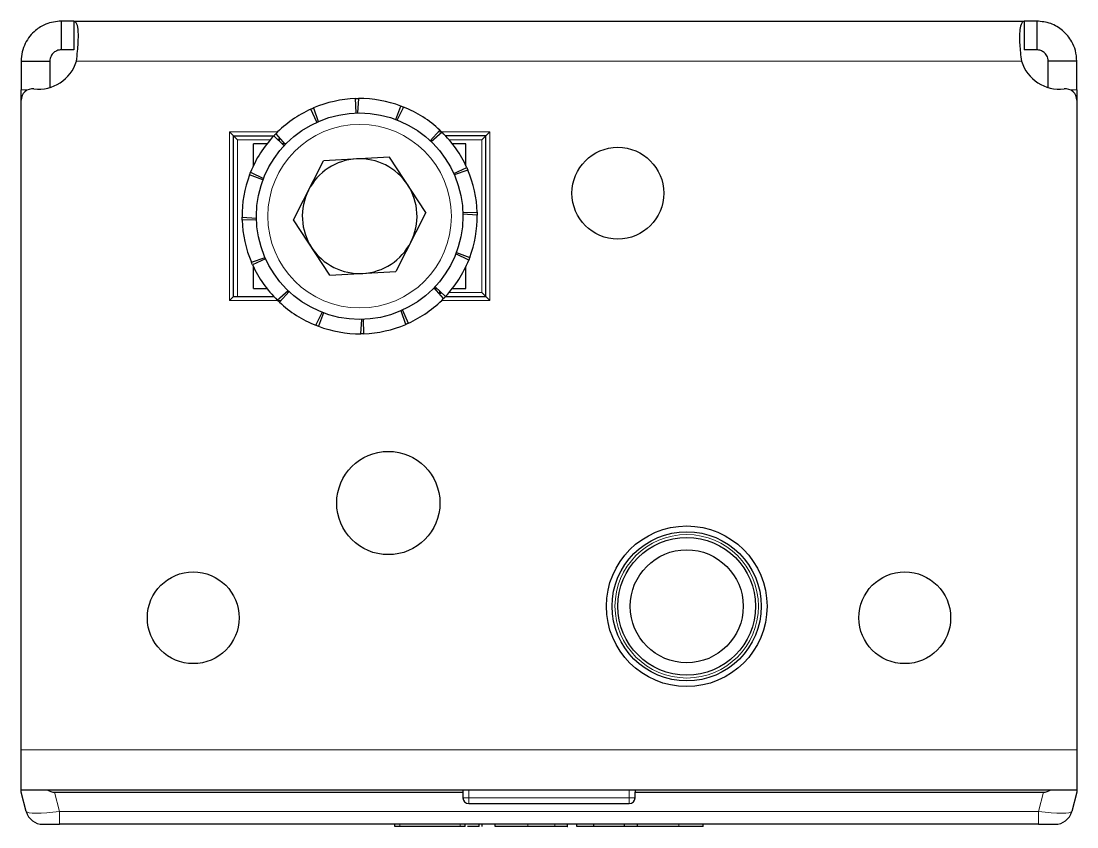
# Model space of a CAD drawing. Header units: millimetres. Extents: x 0 to 3180, y -308 to 602.
# Drawn here: x 1171.4 to 1263.4, y -308.3 to -238 of the extents above; entities that cross this region are included whole.
import ezdxf

# ---------------------------------------------------------------- set-up
doc = ezdxf.new("R2010")
doc.units = ezdxf.units.MM

msp = doc.modelspace()

# ---------------------------------------------------------------- linework, layer by layer
at = {"color": 7, "linetype": 'Continuous', "lineweight": 25}
for p, q in [((1174.886, -238.039), (1174.886, -240.539)), ((1175.973, -238.039), (1174.886, -238.039)), ((1175.973, -238.039), (1258.799, -238.039)), ((1175.973, -238.039), (1175.973, -240.539)), ((1258.799, -238.039), (1258.799, -240.539)), ((1259.886, -238.039), (1258.799, -238.039)), ((1259.886, -238.039), (1259.886, -240.539)), ((1175.973, -240.539), (1174.886, -240.539)), ((1259.886, -240.539), (1258.799, -240.539)), ((1171.386, -241.539), (1173.886, -241.539)), ((1171.386, -241.539), (1171.386, -244.042)), ((1173.886, -241.539), (1173.886, -243.822)), ((1263.386, -241.539), (1260.886, -241.539)), ((1260.886, -243.822), (1260.886, -241.539)), ((1263.386, -244.042), (1263.386, -241.539)), ((1171.386, -244.94), (1171.386, -244.042)), ((1263.386, -244.042), (1263.386, -244.94)), ((1171.386, -301.539), (1171.386, -244.94)), ((1196.872, -245.608), (1197.275, -246.795)), ((1200.58, -246.045), (1200.537, -244.795)), ((1200.787, -244.79), (1200.705, -246.041)), ((1204.045, -246.612), (1204.484, -245.442)), ((1204.717, -245.532), (1204.162, -246.657)), ((1263.386, -244.94), (1263.386, -301.539)), ((1197.161, -246.846), (1196.643, -245.709)), ((1189.536, -247.689), (1189.886, -248.039)), ((1189.886, -262.039), (1189.886, -248.039)), ((1189.886, -248.039), (1193.398, -248.039)), ((1189.886, -248.039), (1190.236, -248.389)), ((1194.309, -248.896), (1193.396, -248.042)), ((1193.568, -247.862), (1194.395, -248.804)), ((1193.886, -248.289), (1193.886, -248.5)), ((1207.03, -248.462), (1207.883, -247.549)), ((1208.063, -247.722), (1207.121, -248.549)), ((1211.886, -248.039), (1208.373, -248.039)), ((1211.536, -248.389), (1211.886, -248.039)), ((1211.886, -248.039), (1212.236, -247.689)), ((1211.886, -262.039), (1211.886, -248.039)), ((1191.636, -250.623), (1191.636, -248.739)), ((1192.801, -248.739), (1191.636, -248.739)), ((1194.459, -248.739), (1194.142, -248.739)), ((1210.136, -248.739), (1208.971, -248.739)), ((1210.136, -250.623), (1210.136, -248.739)), ((1195.121, -255.356), (1197.729, -250.205)), ((1203.494, -249.888), (1197.729, -250.205)), ((1206.651, -254.722), (1203.494, -249.888)), ((1209.079, -251.314), (1210.217, -250.797)), ((1210.317, -251.025), (1209.13, -251.429)), ((1192.459, -251.88), (1191.288, -251.441)), ((1191.379, -251.209), (1192.503, -251.763)), ((1206.651, -254.722), (1204.043, -259.873)), ((1209.881, -254.733), (1211.13, -254.69)), ((1190.636, -255.139), (1191.888, -255.22)), ((1191.891, -255.346), (1190.642, -255.388)), ((1198.278, -260.19), (1195.121, -255.356)), ((1211.135, -254.94), (1209.884, -254.858)), ((1210.393, -258.87), (1209.268, -258.316)), ((1209.313, -258.198), (1210.484, -258.637)), ((1191.455, -259.053), (1192.642, -258.65)), ((1192.693, -258.764), (1191.555, -259.282)), ((1191.636, -261.339), (1191.636, -259.455)), ((1198.278, -260.19), (1204.043, -259.873)), ((1210.136, -261.339), (1210.136, -259.455)), ((1208.204, -262.217), (1207.376, -261.274)), ((1207.463, -261.183), (1208.376, -262.036)), ((1189.536, -262.389), (1189.886, -262.039)), ((1189.886, -262.039), (1193.398, -262.039)), ((1191.636, -261.339), (1192.801, -261.339)), ((1193.709, -262.357), (1194.651, -261.53)), ((1194.742, -261.616), (1193.889, -262.53)), ((1207.313, -261.339), (1207.63, -261.339)), ((1207.886, -261.789), (1207.886, -261.578)), ((1208.373, -262.039), (1211.886, -262.039)), ((1208.971, -261.339), (1210.136, -261.339)), ((1211.536, -261.689), (1211.886, -262.039)), ((1211.886, -262.039), (1212.236, -262.389)), ((1197.055, -264.547), (1197.61, -263.422)), ((1197.727, -263.467), (1197.288, -264.637)), ((1200.985, -265.289), (1201.067, -264.037)), ((1201.192, -264.034), (1201.235, -265.283)), ((1204.9, -264.471), (1204.496, -263.283)), ((1204.611, -263.232), (1205.128, -264.37)), ((1171.386, -305.039), (1171.386, -301.539)), ((1263.386, -301.539), (1263.386, -305.039)), ((1171.386, -305.239), (1171.386, -305.039)), ((1171.386, -305.039), (1263.386, -305.039)), ((1171.838, -306.928), (1171.386, -305.239)), ((1174.284, -305.239), (1209.886, -305.239)), ((1209.886, -305.039), (1209.886, -305.239)), ((1209.886, -305.239), (1209.886, -305.739)), ((1224.886, -305.039), (1224.886, -305.239)), ((1224.886, -305.739), (1224.886, -305.239)), ((1224.886, -305.239), (1260.488, -305.239)), ((1263.386, -305.239), (1262.934, -306.928)), ((1263.386, -305.039), (1263.386, -305.239)), ((1210.386, -306.239), (1224.386, -306.239)), ((1173.287, -308.039), (1174.736, -308.039)), ((1260.036, -308.039), (1174.736, -308.039)), ((1203.958, -308.239), (1203.958, -308.039)), ((1210.072, -308.239), (1210.072, -308.039)), ((1211.309, -308.239), (1211.309, -308.039)), ((1211.561, -308.239), (1211.561, -308.039)), ((1212.704, -308.239), (1212.704, -308.039)), ((1219, -308.264), (1219, -308.039)), ((1219.812, -308.239), (1219.812, -308.039)), ((1221.3, -308.239), (1221.3, -308.039)), ((1223.967, -308.239), (1223.967, -308.039)), ((1225.099, -308.239), (1225.099, -308.039)), ((1230.813, -308.239), (1230.813, -308.039)), ((1260.036, -308.039), (1261.485, -308.039)), ((1209.638, -308.239), (1204.393, -308.239)), ((1215.532, -308.239), (1212.704, -308.239)), ((1221.3, -308.239), (1219.812, -308.239)), ((1223.967, -308.239), (1221.3, -308.239)), ((1225.099, -308.239), (1223.967, -308.239)), ((1225.158, -308.239), (1225.099, -308.239))]:
    msp.add_line(p, q, dxfattribs=at)
at = {"color": 8, "linetype": 'Continuous', "lineweight": 18}
for p, q in [((1176.218, -241.539), (1258.554, -241.539)), ((1171.386, -244.042), (1171.945, -244.042)), ((1262.827, -244.042), (1263.386, -244.042)), ((1189.536, -247.689), (1193.742, -247.689)), ((1189.536, -262.389), (1189.536, -247.689)), ((1193.086, -248.389), (1190.236, -248.389)), ((1190.236, -248.389), (1190.236, -262.039)), ((1207.752, -247.689), (1212.236, -247.689)), ((1211.536, -248.389), (1208.686, -248.389)), ((1211.536, -261.689), (1211.536, -248.389)), ((1212.236, -247.689), (1212.236, -262.389)), ((1208.686, -261.689), (1211.536, -261.689)), ((1194.02, -262.389), (1189.536, -262.389)), ((1212.236, -262.389), (1208.03, -262.389)), ((1171.386, -301.539), (1263.386, -301.539)), ((1174.284, -305.239), (1174.736, -306.928)), ((1210.386, -305.039), (1210.386, -305.739)), ((1224.386, -305.739), (1224.386, -305.039)), ((1260.036, -306.928), (1260.488, -305.239)), ((1210.386, -305.739), (1209.886, -305.739)), ((1210.386, -305.739), (1210.386, -306.239)), ((1210.386, -305.739), (1224.386, -305.739)), ((1224.386, -305.739), (1224.886, -305.739)), ((1224.386, -305.739), (1224.386, -306.239)), ((1174.736, -306.928), (1260.036, -306.928)), ((1174.736, -306.928), (1174.736, -308.039)), ((1260.036, -308.039), (1260.036, -306.928)), ((1204.393, -308.239), (1204.393, -308.039)), ((1209.638, -308.239), (1209.638, -308.039)), ((1215.532, -308.239), (1215.532, -308.039)), ((1217.894, -308.239), (1217.894, -308.039)), ((1228.703, -308.239), (1228.703, -308.039))]:
    msp.add_line(p, q, dxfattribs=at)
at = {"color": 7, "linetype": 'Continuous', "lineweight": 25}
for centre, radius in [((1200.886, -255.039), 9), ((1223.386, -253.039), 4), ((1203.386, -280.039), 4.5), ((1229.386, -289.039), 7), ((1229.386, -289.039), 6.5), ((1229.386, -289.039), 6), ((1229.386, -289.039), 4.925), ((1186.386, -290.039), 4), ((1248.386, -290.039), 4)]:
    msp.add_circle(centre, radius, dxfattribs=at)
at = {"color": 8, "linetype": 'Continuous', "lineweight": 18}
for centre, radius in [((1200.886, -255.039), 8), ((1229.386, -289.039), 6.25)]:
    msp.add_circle(centre, radius, dxfattribs=at)
at = {"color": 7, "linetype": 'Continuous', "lineweight": 25}
for centre, radius, start, end in [((1172.886, -240.468), 3.5, 263.62063, 342.17471), ((1261.886, -240.468), 3.5, 197.82529, 276.37937), ((1172.386, -244.94), 1, 83.62063, 180), ((1262.386, -244.94), 1, 360, 96.37937), ((1200.886, -255.039), 10.25, 91.95052, 113.05461), ((1200.886, -255.039), 10.25, 69.45052, 90.55461), ((1200.886, -255.039), 10.25, 46.95052, 68.05461), ((1200.886, -255.039), 10.25, 114.45052, 135.55461), ((1200.886, -255.039), 10.25, 136.95052, 158.05461), ((1200.886, -255.039), 10.25, 24.45052, 45.55461), ((1200.886, -255.039), 5, 93.14553, 153.14553), ((1200.886, -255.039), 5, 33.14553, 93.14553), ((1200.886, -255.039), 10.25, 1.95052, 23.05461), ((1200.886, -255.039), 10.25, 159.45052, 180.55461), ((1200.886, -255.039), 5, 153.14553, 213.14553), ((1200.886, -255.039), 5, 333.14553, 33.14553), ((1200.886, -255.039), 10.25, 181.95052, 203.05461), ((1200.886, -255.039), 10.25, 339.45052, 0.55461), ((1200.886, -255.039), 5, 273.14553, 333.14553), ((1200.886, -255.039), 5, 213.14553, 273.14553), ((1200.886, -255.039), 10.25, 204.45052, 225.55461), ((1200.886, -255.039), 10.25, 316.95052, 338.05461), ((1200.886, -255.039), 10.25, 226.95052, 248.05461), ((1200.886, -255.039), 10.25, 294.45052, 315.55461), ((1200.886, -255.039), 10.25, 249.45052, 270.55461), ((1200.886, -255.039), 10.25, 271.95052, 293.05461), ((1210.386, -305.739), 0.5, 180, 270), ((1224.386, -305.739), 0.5, 270, 0), ((1173.287, -306.539), 1.5, 195, 270), ((1261.485, -306.539), 1.5, 270, 345)]:
    msp.add_arc(centre, radius, start, end, dxfattribs=at)
for centre, major_axis, start_param, end_param in [((1171.386, -293.648), (3.099, -11.565), 6.030113, 6.216148), ((1263.386, -293.648), (-3.099, -11.565), 0.067037, 0.253072)]:
    msp.add_ellipse(centre, major_axis=major_axis, ratio=0.250563, start_param=start_param, end_param=end_param, dxfattribs=at)
at = {"color": 8, "linetype": 'Continuous', "lineweight": 18}
for centre, major_axis, start_param, end_param in [((1174.84, -306.539), (3.003, 0.382), 3.158333, 4.662092), ((1259.932, -306.539), (3.003, -0.382), 4.762686, 6.266445)]:
    msp.add_ellipse(centre, major_axis=major_axis, ratio=0.123038, start_param=start_param, end_param=end_param, dxfattribs=at)
at = {"color": 7, "linetype": 'Continuous', "lineweight": 25}
for points, knots in [([(1174.886, -238.039), (1174.43, -238.09), (1173.625, -238.179), (1172.714, -238.749), (1172.123, -239.348), (1171.723, -239.981), (1171.442, -240.725), (1171.405, -241.263), (1171.386, -241.539)], [0, 0, 0, 0, 0.254149, 0.448213, 0.574908, 0.708872, 0.850468, 1, 1, 1, 1]), ([(1176.218, -241.539), (1176.248, -241.245), (1176.305, -240.693), (1176.373, -239.791), (1176.396, -238.908), (1176.258, -238.183), (1176.07, -238.088), (1175.973, -238.039)], [0, 0, 0, 0, 0.16069, 0.301312, 0.521951, 0.753573, 1, 1, 1, 1]), ([(1258.799, -238.039), (1258.746, -238.056), (1258.646, -238.088), (1258.499, -238.371), (1258.398, -238.833), (1258.382, -239.462), (1258.401, -240.077), (1258.456, -240.783), (1258.521, -241.283), (1258.554, -241.539)], [0, 0, 0, 0, 0.144067, 0.271276, 0.474907, 0.597997, 0.726338, 0.860245, 1, 1, 1, 1]), ([(1263.386, -241.539), (1263.361, -241.223), (1263.315, -240.633), (1262.915, -239.687), (1262.203, -238.821), (1261.105, -238.163), (1260.3, -238.081), (1259.886, -238.039)], [0, 0, 0, 0, 0.17084, 0.319217, 0.548103, 0.767822, 1, 1, 1, 1]), ([(1174.886, -240.539), (1174.759, -240.552), (1174.546, -240.573), (1174.277, -240.732), (1174.099, -240.911), (1173.982, -241.093), (1173.901, -241.309), (1173.891, -241.461), (1173.886, -241.539)], [0, 0, 0, 0, 0.296302, 0.497469, 0.615497, 0.73607, 0.863114, 1, 1, 1, 1]), ([(1260.886, -241.539), (1260.879, -241.449), (1260.866, -241.281), (1260.773, -241.061), (1260.657, -240.894), (1260.527, -240.766), (1260.387, -240.669), (1260.163, -240.563), (1260, -240.549), (1259.886, -240.539)], [0, 0, 0, 0, 0.154359, 0.287283, 0.400435, 0.496544, 0.604314, 0.723151, 1, 1, 1, 1]), ([(1196.643, -245.709), (1196.681, -245.691), (1196.738, -245.666), (1196.815, -245.632), (1196.853, -245.616), (1196.872, -245.608)], [0, 0, 0, 0, 0.499981, 0.749988, 1, 1, 1, 1]), ([(1200.537, -244.795), (1200.579, -244.794), (1200.641, -244.792), (1200.724, -244.79), (1200.766, -244.79), (1200.787, -244.79)], [0, 0, 0, 0, 0.499981, 0.749988, 1, 1, 1, 1]), ([(1204.484, -245.442), (1204.523, -245.456), (1204.581, -245.478), (1204.659, -245.509), (1204.697, -245.524), (1204.717, -245.532)], [0, 0, 0, 0, 0.499981, 0.749988, 1, 1, 1, 1]), ([(1193.396, -248.042), (1193.424, -248.012), (1193.467, -247.967), (1193.525, -247.907), (1193.554, -247.877), (1193.568, -247.862)], [0, 0, 0, 0, 0.4999808, 0.7499881, 1, 1, 1, 1]), ([(1207.883, -247.549), (1207.913, -247.577), (1207.959, -247.62), (1208.019, -247.678), (1208.048, -247.707), (1208.063, -247.722)], [0, 0, 0, 0, 0.499981, 0.749988, 1, 1, 1, 1]), ([(1210.217, -250.797), (1210.234, -250.835), (1210.259, -250.892), (1210.293, -250.968), (1210.309, -251.006), (1210.317, -251.025)], [0, 0, 0, 0, 0.499981, 0.749988, 1, 1, 1, 1]), ([(1191.288, -251.441), (1191.303, -251.402), (1191.325, -251.344), (1191.355, -251.267), (1191.371, -251.228), (1191.379, -251.209)], [0, 0, 0, 0, 0.4999808, 0.7499881, 1, 1, 1, 1]), ([(1211.13, -254.69), (1211.131, -254.732), (1211.133, -254.794), (1211.135, -254.878), (1211.135, -254.919), (1211.135, -254.94)], [0, 0, 0, 0, 0.499981, 0.749988, 1, 1, 1, 1]), ([(1190.642, -255.388), (1190.641, -255.347), (1190.639, -255.284), (1190.637, -255.201), (1190.637, -255.159), (1190.636, -255.139)], [0, 0, 0, 0, 0.499981, 0.749988, 1, 1, 1, 1]), ([(1191.555, -259.282), (1191.538, -259.244), (1191.512, -259.187), (1191.479, -259.111), (1191.463, -259.072), (1191.455, -259.053)], [0, 0, 0, 0, 0.499981, 0.749988, 1, 1, 1, 1]), ([(1210.484, -258.637), (1210.469, -258.676), (1210.447, -258.735), (1210.416, -258.812), (1210.401, -258.851), (1210.393, -258.87)], [0, 0, 0, 0, 0.499981, 0.749988, 1, 1, 1, 1]), ([(1208.376, -262.036), (1208.348, -262.067), (1208.305, -262.112), (1208.247, -262.172), (1208.218, -262.202), (1208.204, -262.217)], [0, 0, 0, 0, 0.499981, 0.749988, 1, 1, 1, 1]), ([(1193.889, -262.53), (1193.859, -262.501), (1193.813, -262.458), (1193.753, -262.401), (1193.723, -262.371), (1193.709, -262.357)], [0, 0, 0, 0, 0.4999808, 0.7499881, 1, 1, 1, 1]), ([(1197.288, -264.637), (1197.249, -264.622), (1197.191, -264.6), (1197.113, -264.57), (1197.075, -264.554), (1197.055, -264.547)], [0, 0, 0, 0, 0.499981, 0.749988, 1, 1, 1, 1]), ([(1205.128, -264.37), (1205.091, -264.387), (1205.034, -264.413), (1204.957, -264.446), (1204.919, -264.462), (1204.9, -264.471)], [0, 0, 0, 0, 0.499981, 0.749988, 1, 1, 1, 1]), ([(1201.235, -265.283), (1201.193, -265.285), (1201.131, -265.287), (1201.048, -265.288), (1201.006, -265.289), (1200.985, -265.289)], [0, 0, 0, 0, 0.499981, 0.749988, 1, 1, 1, 1]), ([(1204.393, -308.239), (1204.328, -308.239), (1204.201, -308.239), (1204.06, -308.239), (1203.974, -308.239), (1203.964, -308.239), (1203.958, -308.239)], [0, 0, 0, 0, 0.281303, 0.555629, 0.773878, 1, 1, 1, 1]), ([(1210.072, -308.239), (1210.063, -308.239), (1210.047, -308.239), (1209.931, -308.239), (1209.789, -308.239), (1209.689, -308.239), (1209.638, -308.239)], [0, 0, 0, 0, 0.285248, 0.560563, 0.777151, 1, 1, 1, 1]), ([(1211.309, -308.239), (1211.257, -308.239), (1211.147, -308.239), (1210.847, -308.239), (1210.563, -308.239), (1210.358, -308.239), (1210.293, -308.239)], [0, 0, 0, 0, 0.255277, 0.538303, 0.854078, 1, 1, 1, 1]), ([(1211.132, -308.239), (1211.018, -308.239), (1210.774, -308.239), (1210.47, -308.239), (1210.294, -308.239), (1210.293, -308.239)], [0, 0, 0, 0, 0.466249, 0.997338, 1, 1, 1, 1]), ([(1217.894, -308.239), (1217.735, -308.239), (1217.376, -308.239), (1216.577, -308.239), (1215.944, -308.239), (1215.532, -308.239)], [0, 0, 0, 0, 0.216742, 0.489643, 1, 1, 1, 1]), ([(1218.983, -308.239), (1218.988, -308.239), (1219.016, -308.239), (1218.859, -308.239), (1218.491, -308.239), (1218.104, -308.239), (1217.894, -308.239)], [0, 0, 0, 0, 0.061615, 0.333035, 0.637399, 1, 1, 1, 1]), ([(1228.703, -308.239), (1228.202, -308.239), (1227.267, -308.239), (1226.074, -308.239), (1225.349, -308.239), (1225.168, -308.239), (1225.158, -308.239)], [0, 0, 0, 0, 0.381983, 0.713352, 0.984017, 1, 1, 1, 1]), ([(1230.813, -308.239), (1230.444, -308.239), (1229.755, -308.239), (1229.036, -308.239), (1228.703, -308.239)], [0, 0, 0, 0, 0.5368, 1, 1, 1, 1])]:
    msp.add_open_spline(points, degree=3, knots=knots, dxfattribs=at)
at = {"color": 8, "linetype": 'Continuous', "lineweight": 18}
for points, knots in [([(1193.73, -248.355), (1193.746, -248.35), (1193.783, -248.337), (1193.827, -248.317), (1193.862, -248.301), (1193.882, -248.291), (1193.885, -248.29), (1193.886, -248.289)], [0, 0, 0, 0, 0.166986, 0.400819, 0.616896, 0.816203, 1, 1, 1, 1]), ([(1207.886, -261.789), (1207.887, -261.789), (1207.889, -261.787), (1207.91, -261.777), (1207.945, -261.762), (1207.989, -261.741), (1208.026, -261.729), (1208.041, -261.723)], [0, 0, 0, 0, 0.183797, 0.383104, 0.599181, 0.833014, 1, 1, 1, 1])]:
    msp.add_open_spline(points, degree=3, knots=knots, dxfattribs=at)

doc.saveas('drawing.dxf')
